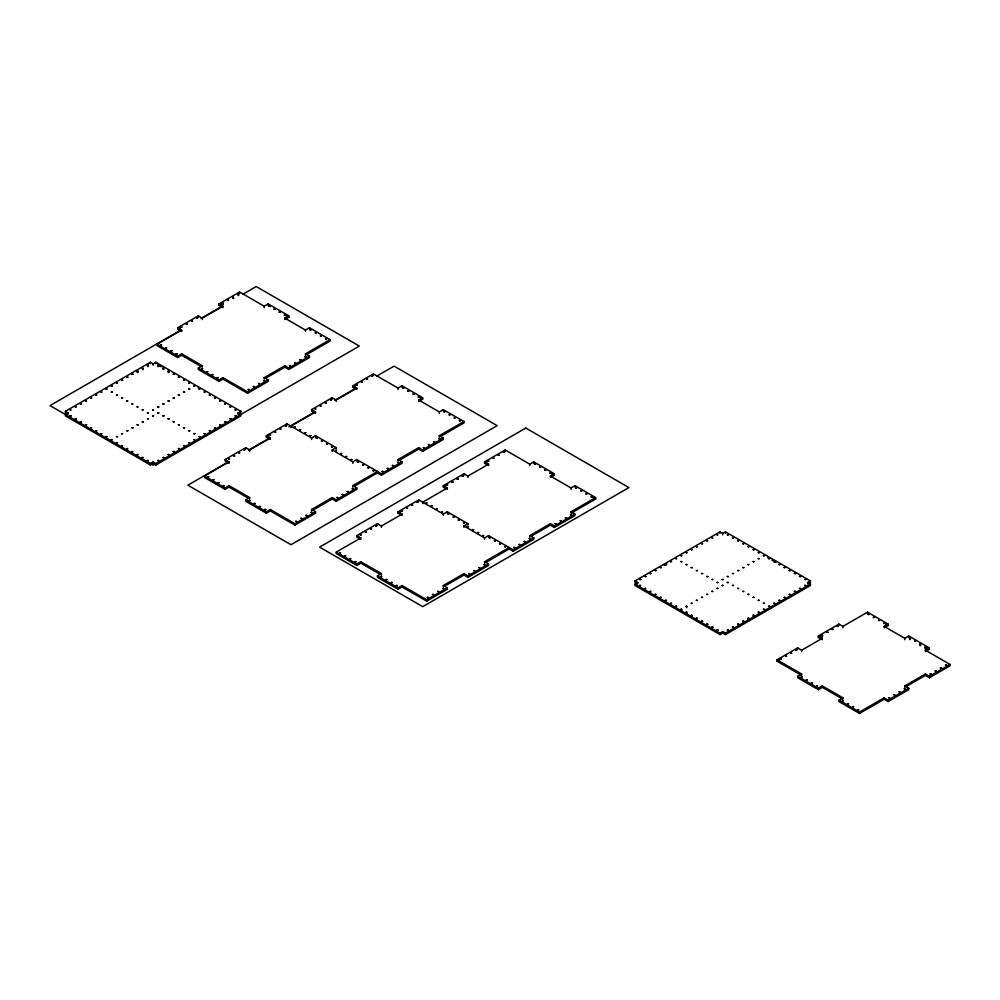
<?xml version="1.0" encoding="UTF-8"?>
<svg xmlns="http://www.w3.org/2000/svg" width="1000" height="1000" viewBox="0 0 1000 1000"><rect width="100%" height="100%" fill="white"/><g stroke="black" fill="none" stroke-linecap="round" stroke-linejoin="round"><path stroke-width="1.5" d="M210.325 432.362L209.75 432.512M236.137 417.425L235.525 417.625M900.113 693.475L899.587 693.625M924.938 648.512L925.913 648.512M137.137 372.488L138.075 372.488M222.45 304.513L223.388 304.513M162.987 369.513L163.925 369.513M168.137 372.488L169.075 372.488M742.9 622.487L743.838 622.487M919.8 645.512L920.738 645.512M157.863 366.512L158.737 366.512M748.075 619.487L748.962 619.487M232.812 298.512L233.637 298.512M147.513 366.488L148.363 366.512M691.325 616.487L692.15 616.487M753.263 616.487L754.087 616.487M909.55 639.5L910.375 639.5M177.725 327.738L181.7 330.037L181.7 331.463L177.725 329.162L177.725 327.738L198.337 315.825L202.325 318.125L222.95 306.225L222.95 307.65L218.962 305.35L218.962 303.925L239.587 292.013L264.2 306.225L268.175 303.925L288.8 315.825L288.8 317.262L284.812 319.562L284.812 318.125L288.8 315.825M177.725 329.162L180.3 327.675M218.962 305.35L221.537 303.863M180.738 330.112L50 405.6L153.112 465.125L359.325 346.062L256.225 286.537L242.738 294.325M200.963 318.438L221.175 306.775M201.038 366.438L181.7 355.275L177.725 357.575L157.1 345.675L157.1 344.25L181.7 330.037M67.225 413.8L65.4 412.738L65.4 411.312L150.363 362.262L153.112 363.85L155.863 362.262L240.825 411.312L240.825 412.738L238.075 414.325L238.075 412.9L240.825 411.312M68.15 414.325L68.15 412.9L65.4 414.487L65.4 415.913L150.363 464.975L153.112 463.387L155.863 464.975L240.825 415.913L240.825 414.487L238.075 412.9M157.1 344.25L177.725 356.15L181.7 353.85L202.325 365.75L202.325 367.188M264.2 379.087L264.2 377.663L268.175 379.963L268.175 381.388L247.562 393.3L222.95 379.087L218.962 381.388L198.337 369.487L198.337 368.062L202.325 365.75M198.337 368.062L218.962 379.963L222.95 377.663L247.562 391.863L268.175 379.963M284.812 318.125L305.438 330.037L309.425 327.738L330.05 339.637L330.05 341.075L306.737 354.525M264.2 377.663L284.812 365.75L288.8 368.062L309.425 356.15L309.425 357.575L288.8 369.487L284.812 367.188L265.487 378.35M305.438 355.275L305.438 353.85L330.05 339.637M155.863 464.975L155.863 463.537L153.112 461.95L150.363 463.537L150.363 464.975M225.113 459.55L229.1 461.85L229.1 463.275L225.113 460.975L225.113 459.55L245.725 447.65L249.713 449.95L270.338 438.038L270.338 439.462L266.35 437.163L266.35 435.737L286.975 423.837L311.588 438.038L315.575 435.737L336.188 447.65L336.188 449.075M311.588 409.625L315.575 411.925L315.575 413.35L311.588 411.05L311.588 409.625L332.2 397.713L336.188 400.025L356.812 388.113L356.812 389.538L352.825 387.238L352.825 385.812L373.45 373.9L398.062 388.113L402.05 385.812L422.663 397.713L422.663 399.15L420.012 400.675M266.35 437.163L268.925 435.675M352.825 387.238L355.4 385.75M228.287 461.838L187.85 485.188L290.963 544.712L497.175 425.65L394.075 366.125L376.55 376.238M248.5 450.163L270.075 437.713M288.938 426.825L314.55 412.038M334.762 400.363L354.988 388.688M248.425 498.25L229.1 487.088L225.113 489.4L204.488 477.488L204.488 476.062L229.1 461.85M315.575 411.925L290.963 426.138L290.963 427.562M204.488 476.062L225.113 487.962L229.1 485.662L249.713 497.575L249.713 499M311.588 510.9L311.588 509.475L315.575 511.775L315.575 513.2L294.95 525.112L270.338 510.9L266.35 513.2L245.725 501.3L245.725 499.875L249.713 497.575M332.2 451.375L332.2 449.95L336.188 447.65M418.675 401.45L418.675 400.025L422.663 397.713M245.725 499.875L266.35 511.775L270.338 509.475L294.95 523.688L315.575 511.775M332.2 449.95L352.825 461.85L356.812 459.55L381.425 473.762L402.05 461.85L402.05 463.275L381.425 475.188L376.238 472.2M418.675 400.025L439.3 411.925L443.288 409.625L463.913 421.525L463.913 422.962L440.6 436.413M311.588 509.475L332.2 497.575L336.188 499.875L356.812 487.962L356.812 489.4L336.188 501.3L332.2 499L312.875 510.163M352.825 487.088L352.825 485.662L377.438 471.45L377.438 472.887L354.125 486.35M398.062 460.975L398.062 459.55L418.675 447.65L422.663 449.95L443.288 438.038L443.288 439.462L422.663 451.375L418.675 449.075L399.35 460.238M439.3 437.163L439.3 435.737L463.913 421.525M356.838 535.6L360.825 537.913L360.825 539.338L356.838 537.038L356.838 535.6L377.463 523.7L381.45 526L402.075 514.1L402.075 515.525L398.088 513.225L398.088 511.8L418.713 499.888L443.312 514.1L447.3 511.8L467.925 523.7L467.925 525.125M445.975 488.638L443.312 487.113L443.312 485.675L463.938 473.775L467.925 476.075L488.55 464.175L488.55 465.6L484.562 463.3L484.562 461.863L505.188 449.963L529.788 464.175L533.775 461.863L554.4 473.775L554.4 475.2L550.413 477.5L550.413 476.075L554.4 473.775M398.088 513.225L400.662 511.737M443.312 487.113L447.188 484.875M484.562 463.3L487.137 461.812M380.163 574.312L360.825 563.15L356.838 565.45L336.225 553.55L336.225 552.112L360.825 537.913M447.3 489.412L447.3 487.987L422.7 502.188L422.7 503.612M336.225 552.112L356.838 564.025L360.825 561.725L381.45 573.625L381.45 575.05M443.312 586.962L443.312 585.538L447.3 587.837L447.3 589.263L426.688 601.163L402.075 586.962L398.088 589.263L377.463 577.35L377.463 575.925L381.45 573.625M463.938 527.425L463.938 526L467.925 523.7M377.463 575.925L398.088 587.837L402.075 585.538L426.688 599.738L447.3 587.837M463.938 526L484.562 537.913L488.55 535.6L513.162 549.812L533.775 537.913L533.775 539.338L513.162 551.237L507.975 548.25M550.413 476.075L571.038 487.987L575.025 485.675L595.65 497.587L595.65 499.012L571.038 513.225L571.038 511.8L595.65 497.587M443.312 585.538L463.938 573.625L467.925 575.925L488.55 564.025L488.55 565.45L467.925 577.35L463.938 575.05L444.6 586.213M484.562 563.15L484.562 561.725L509.175 547.513L509.175 548.938L485.85 562.4M529.788 537.038L529.788 535.6L550.413 523.7L554.4 526L575.025 514.1L575.025 515.525L554.4 527.425L550.413 525.125L531.075 536.287M636.825 583.4L635 582.337L635 580.913L719.963 531.862L722.712 533.45L725.462 531.862L810.425 580.913L810.425 582.337L808.587 583.4M664.2 565.475L666.862 563.938M807.675 583.925L807.675 582.5L810.425 584.087L810.425 585.513L725.462 634.562L722.712 632.975L719.963 634.562L635 585.513L635 584.087L637.75 582.5L637.75 583.925M635 584.087L719.963 633.138L722.712 631.55L725.462 633.138L810.425 584.087M807.675 582.5L810.425 580.913M777.05 659.8L801.663 674.013L801.663 675.438L777.05 661.237L777.05 659.8L797.675 647.9L801.663 650.2L822.275 638.3L822.275 639.725L818.3 637.425L818.3 635.988L838.913 624.087L842.9 626.388L867.513 612.175L888.138 624.087L888.138 625.513L884.15 627.812L884.15 626.388L888.138 624.087M777.05 661.237L779.625 659.75M818.3 637.425L822.163 635.188M797.675 676.312L818.3 688.225L822.275 685.925L842.9 697.825L842.9 699.25L822.275 687.35L818.3 689.65L797.675 677.738L797.675 676.312L801.663 674.013M884.15 626.388L904.775 638.3L908.75 635.988L929.375 647.9L929.375 649.325L925.387 651.625L925.387 650.2L929.375 647.9M904.775 687.35L904.775 685.925L908.75 688.225L908.75 689.65L888.138 701.55L884.15 699.25L859.538 713.462L838.913 701.55L838.913 700.125L842.9 697.825M838.913 700.125L859.538 712.038L884.15 697.825L888.138 700.125L908.75 688.225M904.775 685.925L925.387 674.013L929.375 676.312L950 664.412L950 665.837L929.375 677.738L925.387 675.438L906.062 686.6M238 295.512L238.762 295.512M686.213 613.488L686.963 613.488M758.45 613.488L759.212 613.488M821.862 636.512L822.625 636.512M686.275 607.5L686.963 607.5M681.087 610.5L681.775 610.5M340.438 554.513L339.7 554.388M142.5 369.387L143.238 369.513M91.425 429.513L90.688 429.3M171.525 352.612L170.85 352.413M345.438 557.513L344.862 557.362M853.288 708.5L852.675 708.3M885.562 624.025L888.138 625.513M926.8 647.837L929.375 649.325M771.925 560.112L775.9 562.413M925.387 650.2L950 664.412M286.225 315.775L288.8 317.262M418.8 396.912L422.663 399.15M551.825 473.713L554.4 475.2M591.775 496.788L595.65 499.012M818.3 635.988L822.275 638.3M218.962 303.925L222.95 306.225M305.438 353.85L309.425 356.15M352.825 385.812L356.812 388.113M439.3 435.737L443.288 438.038M484.562 461.863L488.55 464.175M571.038 511.8L575.025 514.1M635 580.913L637.75 582.5M398.062 459.55L402.05 461.85M443.312 485.675L447.3 487.987M529.788 535.6L533.775 537.913M158.512 365.225L161.175 366.75M266.35 435.737L270.338 438.038M352.825 485.662L356.812 487.962M398.088 511.8L402.075 514.1M484.562 561.725L488.55 564.025M65.4 411.312L68.15 412.9M929.375 676.312L929.375 677.738M925.387 674.013L925.387 675.438M908.75 635.988L908.75 637.425M904.775 638.3L904.775 639.725M888.138 700.125L888.138 701.55M884.15 697.825L884.15 699.25M867.513 612.175L867.513 613.612M859.538 712.038L859.538 713.462M842.9 626.388L842.9 627.812M838.913 624.087L838.913 625.513M822.275 685.925L822.275 687.35M818.3 688.225L818.3 689.65M801.663 650.2L801.663 651.625M797.675 647.9L797.675 649.325M767.938 556.388L767.938 557.812M725.462 531.862L725.462 533.288M725.462 633.138L725.462 634.562M722.712 533.45L722.712 534.875M722.712 631.55L722.712 632.975M719.963 531.862L719.963 533.288M719.963 633.138L719.963 634.562M575.025 485.675L575.025 487.113M571.038 487.987L571.038 489.412M554.4 526L554.4 527.425M550.413 523.7L550.413 525.125M533.775 461.863L533.775 463.3M529.788 464.175L529.788 465.6M513.162 549.812L513.162 551.237M505.188 449.963L505.188 451.388M488.55 535.6L488.55 537.038M484.562 537.913L484.562 539.338M467.925 476.075L467.925 477.5M467.925 575.925L467.925 577.35M463.938 473.775L463.938 475.2M463.938 573.625L463.938 575.05M447.3 511.8L447.3 513.225M443.288 409.625L443.288 411.05M443.312 514.1L443.312 515.525M439.3 411.925L439.3 413.35M426.688 599.738L426.688 601.163M422.663 449.95L422.663 451.375M418.675 447.65L418.675 449.075M418.713 499.888L418.713 501.312M402.05 385.812L402.05 387.238M402.075 585.538L402.075 586.962M398.062 388.113L398.062 389.538M398.088 587.837L398.088 589.263M381.425 473.762L381.425 475.188M381.45 526L381.45 527.425M377.463 523.7L377.463 525.125M373.45 373.9L373.45 375.337M360.825 561.725L360.825 563.15M356.812 459.55L356.812 460.975M356.838 564.025L356.838 565.45M352.825 461.85L352.825 463.275M336.188 400.025L336.188 401.45M336.188 499.875L336.188 501.3M332.2 397.713L332.2 399.15M332.2 497.575L332.2 499M315.575 435.737L315.575 437.163M311.588 438.038L311.588 439.462M309.425 327.738L309.425 329.162M305.438 330.037L305.438 331.463M294.95 523.688L294.95 525.112M288.8 368.062L288.8 369.487M286.975 423.837L286.975 425.262M284.812 365.75L284.812 367.188M270.338 509.475L270.338 510.9M268.175 303.925L268.175 305.35M266.35 511.775L266.35 513.2M264.2 306.225L264.2 307.65M249.713 449.95L249.713 451.375M247.562 391.863L247.562 393.3M245.725 447.65L245.725 449.075M239.587 292.013L239.587 293.45M229.1 485.662L229.1 487.088M225.113 487.962L225.113 489.4M222.95 377.663L222.95 379.087M218.962 379.963L218.962 381.388M202.325 318.125L202.325 319.562M198.337 315.825L198.337 317.262M198.337 386.788L198.337 388.212M181.7 353.85L181.7 355.275M177.725 356.15L177.725 357.575M155.863 362.262L155.863 363.688M153.112 363.85L153.112 365.275M153.112 461.95L153.112 463.387M150.363 362.262L150.363 363.688M70.05 409.875L71.125 409.9L70.062 409.837M70.05 415.863L71.125 415.9L70.05 415.863M75.213 406.9L76.275 406.962L75.237 406.838M75.213 418.837L76.275 418.875L75.213 418.837M80.363 403.925L81.425 403.988L80.388 403.862M80.363 421.812L81.438 421.85L80.363 421.812M85.525 400.938L86.587 401.012L85.55 400.887M85.525 424.8L86.587 424.825L85.525 424.8M90.675 397.962L91.737 398.025L90.7 397.9M90.675 427.775L91.75 427.8L90.688 427.738M95.838 394.988L96.9 395.05L95.85 394.925M95.838 430.75L96.9 430.775L95.838 430.712M100.988 392.013L102.05 392.05L101 391.987M100.988 433.725L102.05 433.762L101 433.688M106.15 389.038L107.212 389.075L106.15 389M106.15 436.7L107.212 436.737L106.15 436.675M111.3 386.062L112.362 386.087L111.312 386.025M111.337 392.038L112.4 392.1L111.363 391.975M111.3 439.675L112.362 439.738L111.325 439.613M116.45 383.088L117.525 383.113L116.463 383.05M116.487 395.012L117.55 395.075L116.512 394.95M116.487 436.675L117.55 436.712L116.5 436.65M121.613 380.112L122.675 380.138L121.613 380.112M116.45 442.65L117.525 442.713L116.475 442.587M121.65 397.987L122.713 398.013L121.65 397.95M121.65 433.7L122.713 433.738L121.65 433.675M126.762 377.125L127.837 377.163L126.762 377.125M121.613 445.625L122.675 445.7L121.638 445.562M126.8 400.962L127.863 401L126.812 400.938M126.8 430.725L127.863 430.763L126.8 430.725M131.925 374.15L132.988 374.188L131.925 374.15M126.762 448.612L127.825 448.675L126.788 448.55M131.95 403.938L133.025 403.975L131.962 403.913M131.95 427.75L133.025 427.788L131.95 427.75M137.075 371.175L138.15 371.213L137.075 371.175M131.925 451.587L132.988 451.65L131.95 451.525M137.113 406.912L138.175 406.975L137.137 406.85M137.113 424.775L138.175 424.812L137.113 424.775M142.238 368.2L143.3 368.263L142.25 368.137M137.075 454.562L138.138 454.625L137.1 454.5M142.262 409.888L143.325 409.963L142.287 409.825M142.262 421.8L143.338 421.825L142.262 421.8M147.387 365.225L148.45 365.288L147.413 365.163M142.238 457.537L143.3 457.6L142.25 457.475M147.425 412.875L148.488 412.938L147.45 412.812M147.425 418.825L148.488 418.888L147.463 418.738M147.387 460.513L148.45 460.575L147.413 460.45M152.575 409.888L153.637 409.963L152.6 409.825M152.575 415.85L153.637 415.913L152.6 415.788M157.762 365.225L158.837 365.288L157.812 365.138M160.512 344.913L161.575 344.975L160.538 344.85M157.738 406.912L158.8 406.95L157.738 406.912M157.738 412.875L158.8 412.9L157.738 412.875M162.925 368.2L163.988 368.263L162.963 368.113M165.675 347.887L166.737 347.95L165.7 347.825M157.762 460.513L158.837 460.575L157.787 460.45M162.887 403.938L163.95 403.975L162.887 403.938M162.887 415.85L163.95 415.875L162.887 415.85M168.075 371.175L169.15 371.213L168.075 371.175M170.825 350.863L171.9 350.887L170.825 350.863M162.925 457.537L163.988 457.562L162.938 457.5M168.05 400.962L169.112 401L168.05 400.962M168.05 418.825L169.112 418.85L168.05 418.825M173.238 374.15L174.3 374.188L173.238 374.15M175.987 353.837L177.05 353.862L175.987 353.837M168.075 454.562L169.15 454.588L168.088 454.525M173.2 397.987L174.262 398.013L173.2 397.987M181.137 327.013L182.2 327.038L181.15 326.975M173.2 421.8L174.262 421.825L173.2 421.8M178.388 377.125L179.462 377.163L178.388 377.125M173.238 451.587L174.3 451.613L173.238 451.55M178.35 395.012L179.425 395.037L178.35 395.012M186.3 324.038L187.362 324.062L186.3 324M178.35 424.775L179.425 424.812L178.35 424.775M183.55 380.112L184.613 380.138L183.55 380.112M178.388 448.612L179.462 448.638L178.4 448.575M183.512 392.038L184.575 392.062L183.512 392.038M191.45 321.05L192.512 321.087L191.462 321.025M183.512 427.75L184.575 427.788L183.512 427.75M188.7 383.088L189.762 383.113L188.713 383.05M183.55 445.625L184.613 445.7L183.562 445.562M188.663 389.062L189.737 389.087L188.663 389.062M196.6 318.075L197.675 318.113L196.612 318.05M188.663 430.725L189.737 430.763L188.663 430.725M188.7 442.65L189.762 442.713L188.725 442.587M193.863 386.062L194.925 386.087L193.863 386.025M193.825 433.7L194.887 433.738L193.825 433.7M193.863 439.675L194.925 439.738L193.875 439.613M199.013 389.038L200.075 389.075L199.025 389M201.762 368.725L202.825 368.75L201.775 368.688M199.013 436.7L200.075 436.737L199.025 436.675M204.163 392.013L205.238 392.05L204.175 391.987M206.912 371.7L207.987 371.725L206.925 371.662M204.163 433.725L205.238 433.762L204.175 433.688M209.325 394.988L210.387 395.05L209.35 394.925M212.075 374.675L213.137 374.738L212.1 374.613M209.325 430.75L210.387 430.775L209.338 430.712M222.387 303.2L223.45 303.263L222.4 303.137M214.475 397.962L215.538 398.025L214.5 397.9M207.9 476.725L208.975 476.788L207.925 476.662M217.225 377.65L218.287 377.713L217.25 377.587M214.475 427.775L215.55 427.8L214.488 427.738M227.537 300.225L228.6 300.287L227.562 300.163M219.638 400.938L220.7 401.012L219.662 400.887M213.062 479.7L214.125 479.762L213.088 479.637M219.638 424.8L220.7 424.825L219.638 424.8M232.7 297.238L233.762 297.312L232.712 297.188M224.788 403.925L225.85 403.95L224.8 403.888M218.212 482.675L219.288 482.713L218.225 482.638M224.788 421.812L225.85 421.85L224.788 421.812M237.85 294.262L238.912 294.325L237.875 294.2M229.95 406.9L231.012 406.925L229.95 406.863M223.375 485.65L224.438 485.688L223.375 485.625M229.95 418.837L231.012 418.875L229.95 418.837M228.525 458.825L229.587 458.888L228.575 458.738M235.1 409.875L236.163 409.9L235.113 409.837M235.1 415.863L236.163 415.9L235.1 415.863M233.688 455.85L234.75 455.913L233.725 455.75M238.837 452.875L239.9 452.938L238.863 452.812M248.225 389.55L249.3 389.588L248.238 389.525M244 449.9L245.062 449.963L244.013 449.837M253.388 386.575L254.45 386.613L253.4 386.55M258.538 383.6L259.6 383.663L258.562 383.537M249.15 500.538L250.212 500.6L249.188 500.438M268.85 306.175L269.913 306.2L268.85 306.175M263.7 380.625L264.762 380.688L263.712 380.562M254.3 503.512L255.375 503.575L254.35 503.425M274.012 309.15L275.075 309.188L274.012 309.15M259.462 506.488L260.525 506.525L259.462 506.488M279.163 312.125L280.225 312.162L279.163 312.125M269.775 435.012L270.837 435.075L269.8 434.95M264.613 509.462L265.688 509.5L264.613 509.462M284.312 315.1L285.387 315.138L284.312 315.1M274.925 432.038L275.988 432.1L274.95 431.975M280.087 429.062L281.15 429.125L280.1 429M289.475 365.737L290.538 365.775L289.488 365.712M285.238 426.087L286.3 426.15L285.262 426.025M294.625 362.762L295.7 362.8L294.637 362.738M299.788 359.787L300.85 359.825L299.788 359.787M294.375 426.8L295.45 426.863L294.4 426.737M304.938 356.812L306.012 356.85L304.938 356.812M299.538 429.775L300.6 429.8L299.538 429.775M310.1 329.988L311.163 330.05L310.113 329.925M295.613 521.375L296.688 521.4L295.625 521.337M304.688 432.75L305.763 432.775L304.688 432.75M315.25 332.962L316.312 333.025L315.275 332.9M300.775 518.387L301.837 518.425L300.788 518.362M309.85 435.725L310.912 435.763L309.85 435.725M320.412 335.938L321.475 336L320.425 335.875M315 408.9L316.062 408.963L315.025 408.837M305.925 515.413L307 515.45L305.925 515.413M316.238 437.987L317.312 438.025L316.25 437.962M325.562 338.913L326.625 338.975L325.588 338.85M320.163 405.925L321.225 405.95L320.163 405.887M311.087 512.438L312.15 512.475L311.087 512.438M321.4 440.962L322.463 441L321.4 440.938M325.312 402.95L326.375 402.975L325.325 402.912M326.55 443.938L327.612 443.975L326.562 443.913M330.475 399.963L331.538 400L330.475 399.938M331.712 446.912L332.775 446.975L331.725 446.85M335.625 450.613L336.688 450.637L335.637 450.575M336.863 497.562L337.925 497.625L336.887 497.5M340.775 453.587L341.85 453.65L340.8 453.525M342.013 494.575L343.088 494.65L342.038 494.525M345.938 456.562L347 456.625L345.962 456.5M339.637 552.775L340.712 552.812L339.65 552.75M356.25 385.087L357.312 385.112L356.25 385.087M347.175 491.6L348.237 491.662L347.2 491.538M351.087 459.538L352.15 459.6L351.112 459.475M344.8 555.75L345.863 555.788L344.8 555.725M361.4 382.113L362.463 382.175L361.425 382.05M352.325 488.625L353.4 488.663L352.337 488.6M357.488 461.8L358.55 461.838L357.488 461.8M349.95 558.725L351.012 558.763L349.963 558.7M366.562 379.137L367.625 379.2L366.575 379.075M362.638 464.775L363.713 464.812L362.638 464.775M355.112 561.712L356.175 561.775L355.125 561.65M371.712 376.15L372.775 376.225L371.737 376.1M360.262 534.875L361.325 534.913L360.275 534.85M367.8 467.75L368.862 467.788L367.8 467.75M365.412 531.9L366.488 531.938L365.425 531.875M372.95 470.725L374.012 470.763L372.95 470.725M370.575 528.925L371.637 528.962L370.588 528.9M375.725 525.95L376.788 526.013L375.75 525.887M382.088 471.438L383.162 471.475L382.1 471.413M387.25 468.462L388.312 468.5L387.262 468.438M380.887 576.587L381.95 576.625L380.887 576.562M392.4 465.487L393.475 465.525L392.413 465.462M402.713 388.062L403.787 388.1L402.713 388.062M386.037 579.562L387.113 579.6L386.05 579.538M397.562 462.512L398.625 462.55L397.562 462.488M407.875 391.037L408.938 391.075L407.875 391.037M391.2 582.537L392.262 582.612L391.213 582.487M401.512 511.062L402.575 511.1L401.512 511.037M413.025 394.012L414.087 394.05L413.025 394.012M396.35 585.525L397.413 585.588L396.375 585.462M406.662 508.088L407.725 508.125L406.675 508.062M418.188 396.987L419.25 397.025L418.188 396.962M411.812 505.112L412.887 505.15L411.825 505.087M416.975 502.137L418.038 502.175L416.975 502.137M423.338 447.638L424.4 447.663L423.35 447.6M428.488 444.65L429.562 444.688L428.5 444.625M426.112 502.85L427.188 502.887L426.125 502.825M433.65 441.675L434.712 441.712L433.663 441.65M431.275 505.825L432.337 505.863L431.275 505.8M438.8 438.7L439.875 438.738L438.8 438.7M443.963 411.875L445.025 411.938L443.988 411.812M427.35 597.425L428.425 597.463L427.35 597.425M436.425 508.8L437.488 508.837L436.438 508.775M432.512 594.45L433.575 594.513L432.525 594.388M449.113 414.85L450.175 414.913L449.137 414.787M441.587 511.788L442.65 511.812L441.587 511.75M446.737 484.95L447.8 484.988L446.75 484.925M437.663 591.475L438.725 591.538L437.688 591.413M454.275 417.825L455.337 417.887L454.288 417.762M447.975 514.05L449.038 514.075L447.987 514.012M451.887 481.975L452.962 482.013L451.887 481.975M442.825 588.5L443.888 588.562L442.837 588.438M459.425 420.8L460.487 420.863L459.45 420.737M453.125 517.025L454.188 517.087L453.15 516.962M457.05 479L458.113 479.038L457.05 479M458.288 520L459.35 520.062L458.312 519.938M462.2 476.025L463.275 476.05L462.2 476.025M463.438 522.975L464.5 523.038L463.462 522.913M467.362 526.663L468.425 526.7L467.362 526.663M472.512 529.637L473.575 529.675L472.512 529.637M468.6 573.612L469.663 573.65L468.6 573.587M473.75 570.638L474.812 570.7L473.775 570.575M477.675 532.612L478.738 532.65L477.675 532.587M487.975 461.138L489.05 461.2L488 461.075M478.913 567.663L479.975 567.725L478.925 567.6M482.825 535.588L483.888 535.625L482.837 535.562M493.137 458.162L494.2 458.225L493.162 458.1M484.062 564.688L485.125 564.75L484.087 564.625M489.212 537.85L490.288 537.925L489.237 537.8M498.288 455.188L499.363 455.225L498.3 455.163M494.375 540.837L495.438 540.9L494.4 540.775M503.45 452.212L504.513 452.25L503.45 452.175M499.525 543.812L500.588 543.875L499.55 543.75M504.688 546.788L505.75 546.85L504.712 546.725M513.825 547.5L514.9 547.537L513.825 547.5M518.987 544.525L520.05 544.55L518.987 544.525M524.138 541.55L525.2 541.575L524.138 541.55M534.45 464.113L535.513 464.15L534.45 464.113M529.3 538.575L530.363 538.6L529.3 538.575M539.6 467.1L540.675 467.125L539.6 467.1M544.763 470.075L545.825 470.1L544.763 470.075M549.913 473.05L550.988 473.075L549.913 473.05M555.075 523.688L556.138 523.725L555.075 523.688M560.225 520.712L561.287 520.737L560.225 520.712M565.388 517.737L566.45 517.762L565.388 517.737M570.538 514.763L571.6 514.788L570.55 514.725M575.688 487.925L576.763 487.962L575.7 487.9M580.85 490.913L581.912 490.938L580.862 490.875M586 493.888L587.075 493.913L586.013 493.85M591.163 496.863L592.225 496.887L591.163 496.825M639.65 579.475L640.725 579.5L639.65 579.475M639.65 585.462L640.713 585.525L639.675 585.4M644.812 576.487L645.875 576.525L644.812 576.487M644.812 588.438L645.875 588.5L644.837 588.375M649.963 573.513L651.038 573.55L649.963 573.513M649.963 591.413L651.025 591.475L649.987 591.35M655.125 570.538L656.188 570.6L655.163 570.45M655.125 594.388L656.188 594.425L655.125 594.362M660.275 567.562L661.338 567.625L660.3 567.5M660.275 597.362L661.338 597.4L660.288 597.337M665.438 564.587L666.5 564.65L665.45 564.525M665.438 600.35L666.5 600.375L665.438 600.312M670.588 561.613L671.65 561.675L670.612 561.55M670.588 603.325L671.65 603.35L670.6 603.288M675.738 558.638L676.812 558.663L675.75 558.6M675.738 606.3L676.812 606.362L675.763 606.237M680.9 555.662L681.963 555.688L680.913 555.625M680.938 561.625L682 561.688L680.95 561.562M680.9 609.275L681.963 609.338L680.925 609.212M686.05 552.675L687.125 552.712L686.062 552.65M686.087 564.6L687.15 564.675L686.112 564.55M686.087 606.275L687.15 606.312L686.1 606.25M691.213 549.7L692.275 549.738L691.213 549.675M686.05 612.25L687.113 612.312L686.075 612.188M691.25 567.587L692.312 567.612L691.25 567.587M691.25 603.3L692.312 603.337L691.25 603.275M696.363 546.725L697.425 546.788L696.388 546.663M691.213 615.225L692.275 615.288L691.25 615.138M696.4 570.562L697.463 570.588L696.4 570.562M696.4 600.325L697.463 600.388L696.425 600.262M701.525 543.75L702.588 543.812L701.538 543.688M696.363 618.2L697.425 618.263L696.413 618.112M701.55 573.538L702.625 573.562L701.55 573.538M701.55 597.35L702.613 597.413L701.575 597.288M706.675 540.775L707.738 540.837L706.7 540.712M701.525 621.175L702.588 621.213L701.525 621.175M706.712 576.512L707.775 576.55L706.712 576.512M706.712 594.375L707.775 594.438L706.737 594.312M711.838 537.8L712.9 537.863L711.85 537.737M706.675 624.15L707.738 624.188L706.675 624.15M711.862 579.487L712.938 579.525L711.875 579.462M711.862 591.4L712.925 591.462L711.888 591.337M716.988 534.825L718.05 534.85L717 534.788M711.838 627.137L712.9 627.163L711.838 627.137M717.025 582.463L718.088 582.5L717.025 582.438M717.025 588.413L718.088 588.45L717.025 588.387M716.988 630.112L718.05 630.138L716.988 630.112M722.175 579.487L723.238 579.525L722.188 579.462M722.175 585.438L723.238 585.475L722.188 585.413M727.362 534.825L728.438 534.85L727.375 534.788M727.337 576.512L728.4 576.55L727.337 576.512M727.337 582.463L728.4 582.5L727.337 582.438M732.525 537.8L733.587 537.863L732.55 537.737M727.362 630.112L728.438 630.138L727.362 630.112M732.487 573.538L733.55 573.562L732.487 573.538M732.487 585.438L733.55 585.475L732.5 585.413M737.675 540.775L738.737 540.837L737.7 540.712M732.525 627.137L733.587 627.163L732.525 627.137M737.638 570.562L738.713 570.588L737.638 570.562M737.638 588.413L738.713 588.45L737.65 588.387M742.837 543.75L743.9 543.812L742.85 543.688M737.675 624.15L738.75 624.188L737.675 624.15M742.8 567.587L743.863 567.612L742.8 567.587M742.8 591.4L743.863 591.462L742.825 591.337M747.987 546.725L749.05 546.788L748.012 546.663M742.837 621.175L743.9 621.213L742.837 621.175M747.95 564.6L749.013 564.675L748 564.513M747.95 594.375L749.013 594.438L747.975 594.312M753.15 549.7L754.212 549.738L753.15 549.675M747.987 618.2L749.05 618.237L748 618.175M753.112 561.625L754.175 561.688L753.15 561.538M753.112 597.35L754.175 597.413L753.138 597.288M758.3 552.675L759.362 552.712L758.312 552.65M753.15 615.225L754.212 615.262L753.15 615.2M758.263 558.65L759.325 558.713L758.288 558.587M758.263 600.325L759.325 600.388L758.288 600.262M758.3 612.25L759.362 612.288L758.312 612.212M763.45 555.662L764.525 555.688L763.462 555.625M763.425 603.3L764.488 603.337L763.425 603.275M763.45 609.275L764.525 609.3L763.462 609.237M768.612 558.638L769.675 558.663L768.625 558.6M768.612 606.3L769.675 606.325L768.625 606.263M773.763 561.613L774.837 561.638L773.775 561.575M773.763 603.325L774.837 603.35L773.775 603.288M778.925 564.587L779.987 564.612L778.925 564.55M778.925 600.35L779.987 600.375L778.925 600.312M784.075 567.562L785.15 567.6L784.087 567.537M784.075 597.362L785.15 597.4L784.087 597.337M780.475 659.075L781.538 659.112L780.475 659.05M789.237 570.538L790.3 570.575L789.237 570.513M789.237 594.388L790.3 594.425L789.237 594.362M785.625 656.1L786.688 656.162L785.65 656.038M794.388 573.513L795.45 573.55L794.388 573.513M794.388 591.413L795.45 591.475L794.412 591.35M790.788 653.125L791.85 653.188L790.8 653.062M799.55 576.487L800.612 576.525L799.55 576.487M799.55 588.438L800.612 588.5L799.562 588.375M795.938 650.15L797 650.212L795.962 650.088M804.7 579.475L805.763 579.5L804.7 579.475M804.7 585.462L805.763 585.525L804.725 585.4M801.087 676.975L802.163 677.013L801.087 676.975M806.25 679.95L807.312 679.987L806.263 679.925M811.4 682.925L812.475 682.962L811.413 682.9M816.562 685.913L817.625 685.938L816.562 685.875M821.712 635.262L822.788 635.3L821.725 635.237M826.875 632.288L827.938 632.325L826.875 632.288M832.025 629.312L833.088 629.35L832.025 629.312M837.188 626.337L838.25 626.375L837.188 626.337M842.337 700.788L843.4 700.85L842.362 700.725M847.487 703.763L848.562 703.8L847.5 703.737M852.65 706.737L853.713 706.775L852.663 706.712M857.8 709.725L858.875 709.75L857.812 709.688M868.188 614.425L869.25 614.462L868.188 614.4M873.337 617.413L874.4 617.438L873.35 617.375M878.5 620.388L879.562 620.413L878.5 620.35M883.65 623.362L884.712 623.387L883.65 623.362M888.8 697.812L889.875 697.875L888.825 697.75M893.962 694.837L895.025 694.9L893.988 694.775M899.112 691.862L900.175 691.925L899.137 691.8M904.275 688.888L905.337 688.913L904.275 688.85M909.425 638.237L910.487 638.275L909.438 638.212M914.587 641.225L915.65 641.25L914.587 641.188M919.737 644.2L920.8 644.225L919.75 644.163M924.887 647.175L925.962 647.237L924.912 647.113M930.05 674L931.112 674.038L930.05 674M935.2 671.025L936.275 671.05L935.2 671.025M940.362 668.05L941.425 668.075L940.362 668.05M945.512 665.075L946.575 665.138L945.537 665.013M525.8 428.05L319.587 547.112L422.7 606.65L628.913 487.587L525.8 428.05"/></g></svg>
